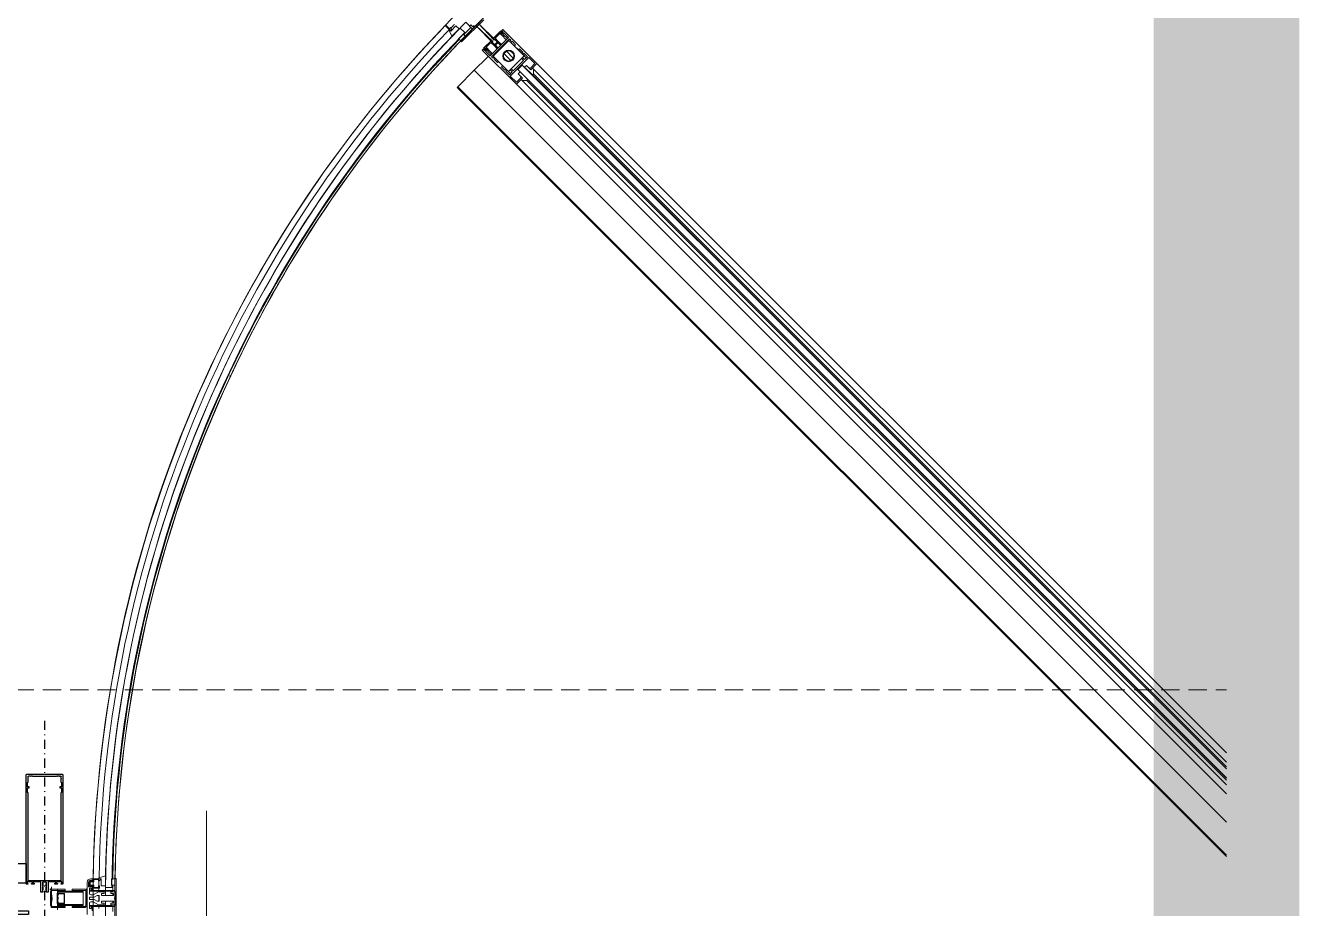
# Model space of a CAD drawing. Header units: millimetres. Extents: x 4459 to 18299, y -2909 to 3305.
# Drawn here: x 12115.1 to 12290.3, y 2401.2 to 2522.6 of the extents above; entities that cross this region are included whole.
import ezdxf
from ezdxf.xclip import XClip

# ---------------------------------------------------------------- set-up
doc = ezdxf.new("R2010")
doc.units = ezdxf.units.MM
doc.header["$LTSCALE"] = 5
doc.header["$XCLIPFRAME"] = 0
for name, pattern in [('141125_RT1$0$HIDDEN', [9.525, 6.35, -3.175]), ('141125_RT1$0$xref_4_vitrin_kaplama$0$xref_4_vitrin_kaplama$0$$0$$0$xref_cephe_blok_d_plaza$0$DASHDOT', [254, 127, -63.5, 0, -63.5]), ('141125_RT1$0$xref_4_vitrin_kaplama$0$xref_4_vitrin_kaplama$0$$0$$0$xref_cephe_blok_d_plaza$0$DASHDOT2', [0.5, 0.25, -0.125, 0, -0.125]), ('HIDDENX2', [0.75, 0.5, -0.25])]:
    doc.linetypes.add(name, pattern=pattern)
for name, color, linetype, lineweight in [('141125_RT1$0$LP-AREA_POLYLINE', 7, 'Continuous', 5), ('141125_RT1$0$LP-LINE_1', 41, 'Continuous', 15), ('141125_RT1$0$xref_4_vitrin_kaplama$0$LP-WINDOW', 6, 'Continuous', 0), ('141125_RT1$0$xref_4_vitrin_kaplama$0$xref_4_vitrin_kaplama$0$$0$$0$xref_cephe_blok_d_plaza$0$2DCAM', 253, 'Continuous', 0), ('2DGORUNUS3', 41, 'Continuous', 0)]:
    doc.layers.add(name, color=color, linetype=linetype, lineweight=lineweight)
for name, color, linetype in [('141125_RT1$0$xref_4_vitrin_kaplama$0$2DKONST2', 253, 'Continuous'), ('141125_RT1$0$xref_4_vitrin_kaplama$0$xref_4_vitrin_kaplama$0$$0$$0$xref_cephe_blok_d_plaza$0$2DAKS-20', 253, '141125_RT1$0$xref_4_vitrin_kaplama$0$xref_4_vitrin_kaplama$0$$0$$0$xref_cephe_blok_d_plaza$0$DASHDOT'), ('141125_RT1$0$xref_4_vitrin_kaplama$0$xref_4_vitrin_kaplama$0$2DKONST2', 253, 'Continuous'), ('LP-UNIT_LINE', 170, 'Continuous')]:
    doc.layers.add(name, color=color, linetype=linetype)

# ---------------------------------------------------------------- blocks, each defined once
blk = doc.blocks.new('141125_RT1$0$doner kapı')
at = {"layer": '141125_RT1$0$xref_4_vitrin_kaplama$0$LP-WINDOW'}
for p, q in [((1443349.2, 221145.6), (1443356.3, 221138.5)), ((1443355.2, 221141), (1443350.6, 221145.6)), ((1443364, 221144.9), (1443357, 221137.8)), ((1443368.3, 221140.6), (1443364, 221144.9)), ((1443371.8, 221122.9), (1443402.2, 221153.3)), ((1443399.5, 221153.2), (1443372.7, 221126.3)), ((1443382.5, 221144.9), (1443377.6, 221149.8)), ((1443382.9, 221144.6), (1443382.5, 221144.9)), ((1443384.6, 221146.3), (1443382.8, 221144.5)), ((1443387.2, 221143.6), (1443384.6, 221146.3)), ((1443386.8, 221140.5), (1443399.5, 221153.2)), ((1443389, 221145.5), (1443387.2, 221143.6)), ((1443394.8, 221148.7), (1443391.3, 221145.2)), ((1443391.3, 221145.2), (1443414.6, 221123.3)), ((1443416.7, 221125.4), (1443394.8, 221148.7)), ((1443398.2, 221145.1), (1443415.6, 221127.8)), ((1443354.9, 221139.9), (1443354.1, 221139.2)), ((1443354.1, 221139.2), (1443358.4, 221130.7)), ((1443357, 221137.8), (1443354.9, 221139.9)), ((1443356.6, 221142.4), (1443355.2, 221141)), ((1443356.3, 221138.5), (1443357.7, 221139.9)), ((1443357.7, 221141.3), (1443356.6, 221142.4)), ((1443357, 221140.6), (1443357.7, 221141.3)), ((1443357.7, 221139.9), (1443357, 221140.6)), ((1443358.4, 221130.7), (1443368.3, 221140.6)), ((1443373.9, 221133.5), (1443367.6, 221127.2)), ((1443367.6, 221127.2), (1443371.1, 221123.6)), ((1443376.1, 221135.6), (1443369.9, 221141.7)), ((1443371.1, 221123.6), (1443377.5, 221130)), ((1443377.5, 221130), (1443373.9, 221133.5)), ((1443382.8, 221144.5), (1443386.8, 221140.5)), ((1443412.2, 221124.5), (1443394.9, 221141.8)), ((1443436.5, 221128.9), (1443411.1, 221103.5)), ((1443412.8, 221102.4), (1443437.6, 221127.2)), ((1443425.7, 221138), (1443415.1, 221127.4)), ((1443415.1, 221127.4), (1443416.1, 221126.4)), ((1443416.1, 221126.4), (1443416.8, 221127.2)), ((1443416.8, 221127.2), (1443421.1, 221123)), ((1443417.9, 221128), (1443424.6, 221134.7)), ((1443422.3, 221123.5), (1443417.9, 221128)), ((1443427, 221131.9), (1443424.4, 221134.5)), ((1443424.6, 221134.7), (1443428.6, 221130.7)), ((1443425.4, 221135.5), (1443426.1, 221136.2)), ((1443426.9, 221133.9), (1443425.4, 221135.5)), ((1443427.9, 221135.4), (1443425.7, 221138)), ((1443425.7, 221138), (1443428.1, 221135.6)), ((1443426.1, 221136.2), (1443427.1, 221135.2)), ((1443429, 221136.5), (1443426.8, 221134.4)), ((1443426.8, 221134.4), (1443427.9, 221133.3)), ((1443426.9, 221133.9), (1443427.1, 221133.9)), ((1443428.4, 221139.9), (1443427, 221138.5)), ((1443427, 221138.5), (1443429, 221136.5)), ((1443427.5, 221133.9), (1443426.9, 221133.9)), ((1443427.6, 221131.7), (1443427, 221131.9)), ((1443427, 221131.9), (1443433.2, 221125.7)), ((1443427.1, 221135.2), (1443427.7, 221135.2)), ((1443427.1, 221135.2), (1443427.4, 221134.9)), ((1443427.1, 221133.9), (1443427.1, 221133.9)), ((1443427.7, 221133.7), (1443427.5, 221133.9)), ((1443427.7, 221135.2), (1443427.9, 221135.4)), ((1443428.4, 221133.7), (1443427.7, 221133.7)), ((1443427.9, 221133.3), (1443430, 221135.4)), ((1443475.4, 221092.9), (1443428.4, 221139.9)), ((1443429.2, 221131.1), (1443428.8, 221133.3)), ((1443428.9, 221132.9), (1443429.1, 221132.9)), ((1443429.4, 221132.7), (1443434.9, 221127.3)), ((1443430, 221135.4), (1443436.5, 221128.9)), ((1443437.6, 221127.2), (1443439.7, 221125.1)), ((1443372.5, 221126.5), (1443370.4, 221124.3)), ((1443370.4, 221124.3), (1443371.8, 221122.9)), ((1443372.7, 221126.3), (1443372.5, 221126.5)), ((1443401.5, 221113), (1443400.1, 221111.6)), ((1443400.1, 221111.6), (1443447.1, 221064.6)), ((1443403.5, 221111.1), (1443401.5, 221113)), ((1443412.7, 221124.9), (1443402.1, 221114.3)), ((1443402.1, 221114.3), (1443404.4, 221111.9)), ((1443405.6, 221113.2), (1443403.5, 221111.1)), ((1443403.8, 221113.9), (1443404.5, 221114.6)), ((1443404.7, 221113), (1443403.8, 221113.9)), ((1443404.4, 221111.9), (1443404.7, 221112.3)), ((1443404.5, 221114.6), (1443406.1, 221113.1)), ((1443404.6, 221110), (1443406.7, 221112.1)), ((1443411.1, 221103.5), (1443404.6, 221110)), ((1443404.7, 221112.3), (1443404.7, 221113)), ((1443404.7, 221113), (1443404.8, 221112.9)), ((1443404.8, 221112.9), (1443404.8, 221112.4)), ((1443404.8, 221112.9), (1443405.1, 221112.6)), ((1443405.5, 221115.6), (1443412, 221122.1)), ((1443408.1, 221113), (1443405.5, 221115.6)), ((1443406.7, 221112.1), (1443405.6, 221113.2)), ((1443406.1, 221113.1), (1443406.1, 221112.9)), ((1443406.1, 221112.9), (1443406.8, 221112.2)), ((1443406.1, 221112.7), (1443406.1, 221112.9)), ((1443406.3, 221111.7), (1443406.3, 221111.7)), ((1443406.5, 221111.3), (1443412.7, 221105.1)), ((1443407.1, 221111.1), (1443406.7, 221111.2)), ((1443406.8, 221112.2), (1443407.1, 221110.9)), ((1443408.6, 221111.3), (1443408.1, 221113)), ((1443408.3, 221112.5), (1443409.3, 221111.5)), ((1443408.9, 221110.8), (1443408.6, 221110.8)), ((1443409.3, 221111.5), (1443414.2, 221106.6)), ((1443412, 221122.1), (1443416.5, 221117.7)), ((1443413.6, 221124), (1443412.7, 221124.9)), ((1443412.8, 221123.2), (1443413.6, 221124)), ((1443417, 221118.9), (1443412.8, 221123.2)), ((1443413.6, 221124), (1443414.4, 221123.1)), ((1443414.6, 221123.3), (1443413.9, 221122.6)), ((1443413.9, 221122.6), (1443417.4, 221119)), ((1443415.2, 221103.3), (1443436.7, 221124.8)), ((1443416.1, 221126.4), (1443416.9, 221125.6)), ((1443420.9, 221113.3), (1443416.5, 221117.7)), ((1443417.4, 221126.1), (1443416.7, 221125.4)), ((1443421.1, 221123), (1443417, 221118.9)), ((1443421, 221122.6), (1443417.4, 221126.1)), ((1443417.4, 221119), (1443421, 221122.6)), ((1443417.9, 221117.7), (1443422.3, 221122.1)), ((1443418.1, 221117.9), (1443421.8, 221114.2)), ((1443418.4, 221118.1), (1443422, 221114.4)), ((1443421.9, 221121.7), (1443425.6, 221118)), ((1443422.1, 221121.9), (1443425.8, 221118.2)), ((1443422.3, 221123.5), (1443426.7, 221119.1)), ((1443433.7, 221109.9), (1443442.9, 221100.6)), ((1443457.9, 221103.6), (1443436.7, 221124.8)), ((1443439.7, 221125.1), (1443438.1, 221123.5)), ((1443438.1, 221123.5), (1443439.5, 221122)), ((1443439.5, 221122), (1443441.1, 221123.6)), ((1443444.1, 221117.5), (1443439.5, 221122)), ((1443441.1, 221123.6), (1443445.7, 221119)), ((1443445.7, 221119), (1443444.1, 221117.5)), ((1443444.1, 221117.5), (1443449.8, 221111.8)), ((1443449.8, 221111.8), (1443451.4, 221113.4)), ((1443454.4, 221107.2), (1443449.8, 221111.8)), ((1443451.4, 221113.4), (1443456, 221108.8)), ((1443406.6, 221101.1), (1443389.3, 221083.9)), ((1443406.6, 221101.1), (1443407.5, 221102)), ((1443408.6, 221103.1), (1443407.5, 221102)), ((1443415, 221100.3), (1443412.8, 221102.4)), ((1443416.5, 221101.9), (1443415, 221100.3)), ((1443415.2, 221103.3), (1443436.4, 221082.1)), ((1443416.4, 221098.9), (1443418, 221100.5)), ((1443421, 221094.3), (1443416.4, 221098.9)), ((1443418, 221100.5), (1443416.5, 221101.9)), ((1443422.6, 221095.9), (1443418, 221100.5)), ((1443422.6, 221095.9), (1443421, 221094.3)), ((1443428.2, 221090.2), (1443422.6, 221095.9)), ((1443430.1, 221106.3), (1443439.4, 221097.1)), ((1443438.6, 221075.9), (1443464.1, 221101.4)), ((1443440.1, 221085.8), (1443454.2, 221100)), ((1443457, 221097.1), (1443442.9, 221083)), ((1443455.6, 221101.4), (1443454.2, 221100)), ((1443454.2, 221100), (1443457, 221097.1)), ((1443456, 221108.8), (1443454.4, 221107.2)), ((1443454.4, 221107.2), (1443455.8, 221105.8)), ((1443455.6, 221101.4), (1443457.9, 221103.6)), ((1443458.4, 221098.5), (1443455.6, 221101.4)), ((1443455.8, 221105.8), (1443457.4, 221107.4)), ((1443460.7, 221100.8), (1443455.8, 221105.8)), ((1443457.4, 221107.4), (1443462.3, 221102.4)), ((1443460.7, 221100.8), (1443457.9, 221103.6)), ((1443462.3, 221102.4), (1443458.4, 221098.5)), ((1443464.1, 221101.4), (1443472.6, 221092.9)), ((1443472.6, 221092.9), (1443466.5, 221086.8)), ((1443466.9, 221084.4), (1443475.4, 221092.9)), ((1444584.2, 219984.1), (1443475.4, 221092.9)), ((1443366.5, 221061), (1443389.3, 221083.9)), ((1444521, 219952.1), (1443389.3, 221083.9)), ((1443426.6, 221088.6), (1443428.2, 221090.2)), ((1443431.2, 221084), (1443426.6, 221088.6)), ((1443432.8, 221085.6), (1443428.2, 221090.2)), ((1443432.8, 221085.6), (1443431.2, 221084)), ((1443432.6, 221082.6), (1443434.2, 221084.2)), ((1443437.6, 221077.7), (1443432.6, 221082.6)), ((1443434.2, 221084.2), (1443432.8, 221085.6)), ((1443439.2, 221079.3), (1443434.2, 221084.2)), ((1443436.4, 221082.1), (1443438.6, 221084.4)), ((1443436.4, 221082.1), (1443439.2, 221079.3)), ((1443441.5, 221081.6), (1443437.6, 221077.7)), ((1443440.1, 221085.8), (1443438.6, 221084.4)), ((1443438.6, 221084.4), (1443441.5, 221081.6)), ((1443447.1, 221067.4), (1443438.6, 221075.9)), ((1443442.9, 221083), (1443440.1, 221085.8)), ((1443455.2, 221091), (1443449, 221084.8)), ((1443449, 221084.8), (1444571.2, 219962.7)), ((1443452.1, 221081.6), (1443449.6, 221079.1)), ((1443449.6, 221079.1), (1443455.6, 221073.1)), ((1443462.7, 221071), (1443452.1, 221081.6)), ((1444577.4, 219968.8), (1443455.2, 221091)), ((1443460.9, 221090.4), (1443458.4, 221087.9)), ((1443458.4, 221087.9), (1443469.1, 221077.3)), ((1443466.9, 221084.4), (1443460.9, 221090.4)), ((1443466, 221087.3), (1443465.6, 221086.9)), ((1443465.6, 221086.9), (1443465.6, 221085.7)), ((1443465.6, 221085.7), (1443466.9, 221084.4)), ((1443466.5, 221086.8), (1443466, 221087.3)), ((1443469.1, 221086.5), (1443466.9, 221084.4)), ((1443470.5, 221085.1), (1443469.1, 221086.5)), ((1443469.1, 221077.3), (1443470.5, 221078.7)), ((1444568.6, 219977.8), (1443469.1, 221077.3)), ((1443470.5, 221078.7), (1443470.5, 221085.1)), ((1444576.4, 219979.2), (1443470.5, 221085.1)), ((1444570, 219979.2), (1443470.5, 221078.7)), ((1443366.2, 221060.7), (1443365.5, 221060)), ((1443365.5, 221060), (1443365.5, 221060)), ((1444497.2, 219928.3), (1443365.5, 221060)), ((1443366.2, 221060.7), (1443366.5, 221061)), ((1444498.2, 219929.3), (1443366.5, 221061)), ((1443453.2, 221073.5), (1443447.1, 221067.4)), ((1443447.1, 221064.6), (1443455.6, 221073.1)), ((1444555.9, 219955.9), (1443447.1, 221064.6)), ((1443453.1, 221074.4), (1443452.7, 221074)), ((1443452.7, 221074), (1443453.2, 221073.5)), ((1443454.3, 221074.4), (1443453.1, 221074.4)), ((1443455.6, 221073.1), (1443453.5, 221071)), ((1443453.5, 221071), (1443454.9, 221069.5)), ((1443455.6, 221073.1), (1443454.3, 221074.4)), ((1443454.9, 221069.5), (1443461.3, 221069.5)), ((1443454.9, 221069.5), (1444560.8, 219963.6)), ((1443461.3, 221069.5), (1443462.7, 221071)), ((1443461.3, 221069.5), (1444560.8, 219970)), ((1443462.7, 221071), (1444562.2, 219971.4)), ((1443054, 220662.4), (1443053.1, 220662.9)), ((1443053.5, 220663.8), (1443054.4, 220663.3)), ((1442865, 219971.9), (1442862.1, 219971.9)), ((1442865, 219969.9), (1442865, 219971.9)), ((1442875.1, 219971.9), (1442865.1, 219971.9)), ((1442865.1, 219971.9), (1442865.1, 219969.6)), ((1442882.1, 219975.9), (1442873.1, 219972.9)), ((1442873.1, 219972.9), (1442873.1, 219971.9)), ((1442873.1, 219971.9), (1442876.1, 219971.9)), ((1442875.1, 219969.9), (1442875.1, 219971.9)), ((1442876.1, 219971.9), (1442876.1, 219961.9)), ((1442882.1, 219961.9), (1442882.1, 219975.9)), ((1442890.3, 219971.9), (1442890.3, 219962.9)), ((1442895.3, 219971.9), (1442890.3, 219971.9)), ((1442896.1, 219971.9), (1442895.1, 219971.9)), ((1442895.1, 219971.9), (1442895.1, 219968.9)), ((1442895.3, 219962.9), (1442895.3, 219971.9)), ((1442806.6, 219954.9), (1442806.6, 219934.9)), ((1442808.1, 219934.9), (1442808.1, 219954.9)), ((1442826.6, 219957.4), (1442809.1, 219957.4)), ((1442809.1, 219955.9), (1442826.6, 219955.9)), ((1442816.1, 219952), (1442816.1, 219958)), ((1442816.6, 219954.9), (1442816.6, 219953.4)), ((1442851.6, 219954.9), (1442816.6, 219954.9)), ((1442826.6, 219955.9), (1442826.6, 219957.4)), ((1442854.1, 219957.4), (1442836.6, 219957.4)), ((1442836.6, 219957.4), (1442836.6, 219955.9)), ((1442836.6, 219955.9), (1442854.1, 219955.9)), ((1442851.6, 219953.4), (1442851.6, 219954.9)), ((1442855.1, 219954.9), (1442855.1, 219934.9)), ((1442856.6, 219934.9), (1442856.6, 219954.9)), ((1442857.1, 219966.9), (1442857.1, 219922.9)), ((1442859.1, 219960.9), (1442859.1, 219966.9)), ((1442862.6, 219960.9), (1442859.1, 219960.9)), ((1442860.1, 219951.6), (1442860.1, 219958.9)), ((1442860.1, 219958.9), (1442862.6, 219958.9)), ((1442860.2, 219967.5), (1442860.2, 219963.3)), ((1442862.4, 219956.6), (1442860.8, 219956)), ((1442861, 219954.8), (1442891.5, 219954.8)), ((1442862, 219969.1), (1442861.2, 219968.9)), ((1442861.2, 219963.1), (1442861.2, 219967.6)), ((1442861.2, 219967.6), (1442866.1, 219967.6)), ((1442866.1, 219963.1), (1442861.2, 219963.1)), ((1442861.2, 219961.9), (1442862, 219961.7)), ((1442862.1, 219969.9), (1442862.6, 219969.9)), ((1442862.2, 219968.6), (1442862.2, 219968.9)), ((1442864.2, 219968.6), (1442862.2, 219968.6)), ((1442862.2, 219961.8), (1442862.2, 219962.1)), ((1442862.2, 219962.1), (1442864.2, 219962.1)), ((1442862.8, 219955.9), (1442862.4, 219956.6)), ((1442862.6, 219969.9), (1442862.6, 219968.9)), ((1442862.6, 219968.9), (1442864.1, 219968.9)), ((1442864.1, 219961.9), (1442862.6, 219961.9)), ((1442862.6, 219961.9), (1442862.6, 219960.9)), ((1442862.6, 219958.9), (1442862.6, 219955.9)), ((1442862.6, 219955.9), (1442864.1, 219955.9)), ((1442895.3, 219955.9), (1442862.8, 219955.9)), ((1442864.1, 219968.9), (1442864.1, 219969.9)), ((1442864.1, 219969.9), (1442865, 219969.9)), ((1442864.1, 219955.9), (1442864.1, 219961.9)), ((1442865.1, 219969.6), (1442864.2, 219969.6)), ((1442864.2, 219969.6), (1442864.2, 219968.6)), ((1442864.2, 219962.1), (1442864.2, 219961.1)), ((1442864.2, 219961.1), (1442865.1, 219961.1)), ((1442865.1, 219961.1), (1442865.1, 219958.9)), ((1442865.1, 219958.9), (1442874.1, 219958.9)), ((1442872.8, 219953.9), (1442865.4, 219949.6)), ((1442866.1, 219967.6), (1442866.1, 219970.9)), ((1442866.1, 219970.9), (1442872.6, 219970.9)), ((1442866.1, 219959.9), (1442866.1, 219963.1)), ((1442872.6, 219959.9), (1442866.1, 219959.9)), ((1442872.6, 219970.9), (1442872.6, 219968.9)), ((1442872.6, 219968.9), (1442874.1, 219968.9)), ((1442874.1, 219961.9), (1442872.6, 219961.9)), ((1442872.6, 219961.9), (1442872.6, 219959.9)), ((1442880.6, 219953.9), (1442872.8, 219953.9)), ((1442874.1, 219969.9), (1442875.1, 219969.9)), ((1442874.1, 219968.9), (1442874.1, 219969.9)), ((1442874.1, 219958.9), (1442874.1, 219961.9)), ((1442876.1, 219961.9), (1442882.1, 219961.9)), ((1442880.6, 219951.4), (1442880.6, 219953.9)), ((1442882.4, 219960), (1442891.2, 219959.9)), ((1442895.3, 219953.9), (1442889.6, 219953.9)), ((1442889.6, 219953.9), (1442889.6, 219951.4)), ((1442890.3, 219962.9), (1442895.3, 219962.9)), ((1442891.5, 219954.8), (1442892.3, 219954)), ((1442892.3, 219954), (1442895.8, 219954)), ((1442895.1, 219968.9), (1442895.3, 219968.9)), ((1442895.3, 219968.9), (1442895.3, 219955.9)), ((1442895.3, 219935.9), (1442895.3, 219953.9)), ((1442895.8, 219954), (1442895.8, 219935.7)), ((1442897.1, 219918.9), (1442897.1, 219970.9)), ((1442816.1, 219938), (1442816.1, 219929.2)), ((1442816.6, 219953.4), (1442851.6, 219953.4)), ((1442816.6, 219953.4), (1442816.6, 219936.4)), ((1442851.6, 219953.4), (1442816.6, 219953.4)), ((1442816.6, 219936.4), (1442816.6, 219934.9)), ((1442851.6, 219936.4), (1442816.6, 219936.4)), ((1442816.6, 219936.4), (1442851.6, 219936.4)), ((1442851.6, 219936.4), (1442851.6, 219953.4)), ((1442851.6, 219934.9), (1442851.6, 219936.4)), ((1442860.1, 219943.4), (1442860.1, 219946.4)), ((1442860.1, 219946.4), (1442866.6, 219946.4)), ((1442866.6, 219943.4), (1442860.1, 219943.4)), ((1442860.1, 219930.9), (1442860.1, 219938.1)), ((1442865.4, 219949.6), (1442862.1, 219949.6)), ((1442862.1, 219940.1), (1442865.4, 219940.1)), ((1442865.4, 219940.1), (1442872.8, 219935.9)), ((1442866.6, 219946.4), (1442870.9, 219948.9)), ((1442870.9, 219940.9), (1442866.6, 219943.4)), ((1442870.9, 219948.9), (1442873.6, 219948.9)), ((1442873.6, 219940.9), (1442870.9, 219940.9)), ((1442873.6, 219948.9), (1442873.6, 219940.9)), ((1442876.9, 219948.8), (1442876.9, 219951.4)), ((1442876.9, 219951.4), (1442880.6, 219951.4)), ((1442893.4, 219948.8), (1442876.9, 219948.8)), ((1442876.9, 219938.4), (1442876.9, 219941)), ((1442876.9, 219941), (1442893.4, 219941)), ((1442880.6, 219938.4), (1442876.9, 219938.4)), ((1442880.6, 219935.9), (1442880.6, 219938.4)), ((1442889.6, 219951.4), (1442893.4, 219951.4)), ((1442893.4, 219938.4), (1442889.6, 219938.4)), ((1442889.6, 219938.4), (1442889.6, 219935.9)), ((1442893.4, 219951.4), (1442893.4, 219948.8)), ((1442893.4, 219941), (1442893.4, 219938.4)), ((1442826.6, 219933.9), (1442809.1, 219933.9)), ((1442809.1, 219932.4), (1442826.6, 219932.4)), ((1442816.6, 219934.9), (1442851.6, 219934.9)), ((1442826.6, 219932.4), (1442826.6, 219933.9)), ((1442854.1, 219933.9), (1442836.6, 219933.9)), ((1442836.6, 219933.9), (1442836.6, 219932.4)), ((1442836.6, 219932.4), (1442854.1, 219932.4)), ((1442862.6, 219930.9), (1442860.1, 219930.9)), ((1442860.8, 219933.8), (1442862.4, 219933.2)), ((1442891.5, 219935), (1442861, 219935)), ((1442862.4, 219933.2), (1442862.8, 219933.9)), ((1442864.1, 219933.9), (1442862.6, 219933.9)), ((1442862.6, 219933.9), (1442862.6, 219930.9)), ((1442862.8, 219933.9), (1442895.3, 219933.9)), ((1442864.1, 219927.9), (1442864.1, 219933.9)), ((1442872.8, 219935.9), (1442880.6, 219935.9)), ((1442889.6, 219935.9), (1442895.3, 219935.9)), ((1442892.3, 219935.7), (1442891.5, 219935)), ((1442895.8, 219935.7), (1442892.3, 219935.7)), ((1442895.3, 219933.9), (1442895.3, 219920.9))]:
    blk.add_line(p, q, dxfattribs=at)
for centre, radius in [((1444595.1, 219944.9), 1730), ((1444595.1, 219944.9), 1700), ((1443436.5, 221103.5), 8), ((1443436.5, 221103.5), 7), ((1443096.9, 220809.9), 0.5), ((1443096.9, 220809.9), 0.25), ((1442806.6, 219957.4), 0.5), ((1442856.6, 219957.4), 0.5), ((1442895.1, 219944.9), 0.5)]:
    blk.add_circle(centre, radius, dxfattribs=at)
for centre, radius, start, end in [((1444595.1, 219944.9), 1713, 135.2981, 179.6321), ((1444595.1, 219944.9), 1730, 136.0599, 149.9834), ((1444595.1, 219944.9), 1722, 135.732, 135.965), ((1444595.1, 219944.9), 1722, 136.1016, 179.0658), ((1444595.1, 219944.9), 1712.8, 135.6725, 179.4956), ((1444595.1, 219944.9), 1704, 135.6725, 179.4956), ((1444595.1, 219944.9), 1703, 135.3028, 135.7738), ((1444595.1, 219944.9), 1700, 135.3033, 135.7752), ((1443428.4, 221133.2), 0.5, 10, 90), ((1443428.8, 221131), 0.4, 225, 10), ((1443428.9, 221132.2), 0.75, 289.7231, 75), ((1444595.1, 219944.9), 1703, 136.0767, 179.0916), ((1444595.1, 219944.9), 1700, 136.0786, 155), ((1443406.8, 221111.7), 0.5, 180, 260), ((1443407.9, 221111.1), 0.75, 195, 15), ((1443409, 221111.2), 0.4, 260, 45), ((1443417.2, 221118.4), 1, 225, 315), ((1443421.6, 221122.8), 1, 315, 45), ((1443468.7, 221071.3), 4.5, 31.7385, 58.2615), ((1443468.7, 221071.3), 4.5, 211.7385, 238.2615), ((1443497, 221043), 4.5, 211.7385, 238.2615), ((1443497, 221043), 4.5, 31.7385, 58.2615), ((1444595.1, 219944.9), 1730, 150.0166, 179.1058), ((1444595.1, 219944.9), 1730, 149.9917, 150.0083), ((1444595.1, 219944.9), 1700, 155.0337, 179.09), ((1444595.1, 219944.9), 1701, 155, 155.0337), ((1444595.1, 219944.9), 1700, 155, 155.0337), ((1442862.1, 219966.9), 5, 90, 180), ((1442896.6, 219971.9), 0.5, 306.8699, 180), ((1442896.1, 219970.9), 1, 0, 90), ((1442809.1, 219954.9), 2.5, 90, 180), ((1442809.1, 219954.9), 1, 90, 180), ((1442854.1, 219954.9), 2.5, 0, 90), ((1442854.1, 219954.9), 1, 0, 90), ((1442862.1, 219966.9), 3, 90, 180), ((1442861.7, 219967.5), 1.5, 110, 180), ((1442861.7, 219963.3), 1.5, 180, 250), ((1442861, 219955.4), 0.6, 110, 270), ((1442862, 219968.9), 0.2, 0, 110), ((1442862, 219961.8), 0.2, 250, 0), ((1444595.1, 219944.9), 1730, 179.671, 179.8427), ((1444595.1, 219944.9), 1730, 179.2465, 179.3956), ((1444595.1, 219944.9), 1730, 179.5363, 179.6357), ((1444595.1, 219944.9), 1722, 179.6695, 179.7005), ((1444595.1, 219944.9), 1722, 179.2014, 179.4344), ((1444595.1, 219944.9), 1722, 179.5342, 179.634), ((1444595.1, 219944.9), 1713, 179.6677, 179.8696), ((1444595.1, 219944.9), 1703, 179.6863, 179.6972), ((1444595.1, 219944.9), 1703, 179.3944, 179.6299), ((1444595.1, 219944.9), 1700, 179.6916, 179.6967), ((1444595.1, 219944.9), 1700, 179.3933, 179.6293), ((1442789.6, 219945), 27.4, 345.1981, 14.7993), ((1442862.1, 219951.6), 2, 180, 270), ((1442862.1, 219938.1), 2, 90, 180), ((1444595.1, 219944.9), 1730, 179.9503, 180.0497), ((1444595.1, 219944.9), 1730, 180.1573, 180.329), ((1444595.1, 219944.9), 1722, 179.8669, 180.1331), ((1444595.1, 219944.9), 1713, 180.1304, 180.3323), ((1444595.1, 219944.9), 1703, 179.7813, 179.8688), ((1444595.1, 219944.9), 1703, 180.1312, 180.2187), ((1442809.1, 219934.9), 2.5, 180, 270), ((1442809.1, 219934.9), 1, 180, 270), ((1442854.1, 219934.9), 2.5, 270, 0), ((1442854.1, 219934.9), 1, 270, 0), ((1442861, 219934.4), 0.6, 90, 250), ((1444595.1, 219944.9), 1730, 180.3643, 180.4637), ((1444595.1, 219944.9), 1722, 180.2995, 180.3305), ((1444595.1, 219944.9), 1722, 180.366, 180.4658), ((1444595.1, 219944.9), 1713, 180.3679, 224.7019), ((1444595.1, 219944.9), 1703, 180.3028, 180.3137), ((1444595.1, 219944.9), 1703, 180.3701, 180.6056), ((1444595.1, 219944.9), 1700, 180.3033, 180.3084), ((1444595.1, 219944.9), 1700, 180.3707, 180.6067)]:
    blk.add_arc(centre, radius, start, end, dxfattribs=at)
at = {"layer": '141125_RT1$0$xref_4_vitrin_kaplama$0$xref_4_vitrin_kaplama$0$$0$$0$xref_cephe_blok_d_plaza$0$2DCAM'}
for p, q in [((1442816.1, 219952), (1442816.1, 219958)), ((1442816.1, 219938), (1442816.1, 219929.2))]:
    blk.add_line(p, q, dxfattribs=at)
at = {"layer": '141125_RT1$0$xref_4_vitrin_kaplama$0$xref_4_vitrin_kaplama$0$2DKONST2', "linetype": 'Continuous', "ltscale": 10}
blk.add_arc((1442789.6, 219945), 27.4, 345.1981, 14.7993, dxfattribs=at)
blk = doc.blocks.new('141125_RT1$0$1b')
at = {"layer": '141125_RT1$0$xref_4_vitrin_kaplama$0$2DKONST2', "elevation": 0}
for points in [[(9262.9, -35480), (9262.9, -35493.7, -0.414214), (9262.4, -35494.2), (9260.7, -35494.2), (9260.7, -35493.6), (9260.3, -35493.4, -0.578039), (9260.3, -35493), (9260.6, -35492.9, 0.579014), (9260.6, -35492.5), (9260.3, -35492.4, -0.578039), (9260.3, -35492), (9260.6, -35491.9, 0.579014), (9260.6, -35491.5), (9260.3, -35491.4, -0.578039), (9260.3, -35491), (9260.6, -35490.9, 0.579014), (9260.6, -35490.5), (9260.3, -35490.4, -0.578039), (9260.3, -35490), (9260.6, -35489.9, 0.579014), (9260.6, -35489.5), (9260.3, -35489.4, -0.578039), (9260.3, -35489), (9260.6, -35488.9, 0.579014), (9260.6, -35488.5), (9260.3, -35488.4, -0.578039), (9260.3, -35488), (9260.6, -35487.9, 0.579014), (9260.6, -35487.5), (9260.3, -35487.4, -0.578039), (9260.3, -35487), (9260.6, -35486.9, 0.579014), (9260.6, -35486.5), (9260.3, -35486.4, -0.578039), (9260.3, -35486), (9260.6, -35485.9, 0.579014), (9260.6, -35485.5), (9260.3, -35485.4, -0.578039), (9260.3, -35485), (9260.6, -35484.9, 0.579014), (9260.6, -35484.5), (9260.3, -35484.4, -0.578039), (9260.3, -35484), (9260.6, -35483.9, 0.579014), (9260.6, -35483.5), (9260.3, -35483.4, -0.578039), (9260.3, -35483), (9260.6, -35482.9, 0.579014), (9260.6, -35482.5), (9260.3, -35482.4, -0.578039), (9260.3, -35482), (9260.6, -35481.9, 0.267843), (9260.7, -35481.7), (9260.7, -35481.2, 0.414214), (9259.7, -35480.2), (9255.9, -35480.2, 0.414214), (9254.9, -35481.2), (9254.9, -35481.3), (9255.3, -35481.5, -0.576369), (9255.3, -35481.9), (9255, -35482, 0.576369), (9255, -35482.4), (9255.3, -35482.5, -0.576369), (9255.3, -35482.9), (9255, -35483, 0.576369), (9255, -35483.4), (9255.3, -35483.5, -0.576369), (9255.3, -35483.9), (9255, -35484, 0.576369), (9255, -35484.4), (9255.3, -35484.5, -0.576369), (9255.3, -35484.9), (9255, -35485, 0.576369), (9255, -35485.4), (9255.3, -35485.5, -0.576369), (9255.3, -35485.9), (9255, -35486, 0.576369), (9255, -35486.4), (9255.3, -35486.5, -0.576369), (9255.3, -35486.9), (9255, -35487, 0.576369), (9255, -35487.4), (9255.3, -35487.5, -0.576369), (9255.3, -35487.9), (9255, -35488, 0.576369), (9255, -35488.4), (9255.3, -35488.5, -0.576369), (9255.3, -35488.9), (9255, -35489, 0.576369), (9255, -35489.4), (9255.3, -35489.5, -0.576369), (9255.3, -35489.9), (9255, -35490, 0.576369), (9255, -35490.4), (9255.3, -35490.5, -0.576369), (9255.3, -35490.9), (9255, -35491, 0.576369), (9255, -35491.4), (9255.3, -35491.5, -0.576369), (9255.3, -35491.9), (9255, -35492, 0.576369), (9255, -35492.4), (9255.3, -35492.5, -0.576369), (9255.3, -35492.9), (9255, -35493, 0.576369), (9255, -35493.4), (9255.3, -35493.5, -0.576369), (9255.3, -35493.9), (9254.9, -35494.1), (9254.9, -35494.2), (9253.2, -35494.2, -0.414214), (9252.7, -35493.7), (9252.7, -35480), (9242.3, -35480), (9242.3, -35481.5), (9243.8, -35481.5), (9243.8, -35482.5, -0.414214), (9243.3, -35483), (9240.5, -35483), (9240.1, -35482.3, -0.57752), (9240.3, -35482), (9241.1, -35482), (9241.1, -35480), (9234.1, -35480), (9234.1, -35482), (9234.9, -35482, -0.57752), (9235.1, -35482.3), (9234.7, -35483), (9233.3, -35483, -0.4142), (9232.8, -35482.5), (9232.8, -35332.3, -0.4142), (9233.3, -35331.8), (9282.3, -35331.8, -0.4142), (9282.8, -35332.3), (9282.8, -35482.5, -0.4142), (9282.3, -35483), (9280.9, -35483), (9280.5, -35482.3, -0.57752), (9280.7, -35482), (9281.5, -35482), (9281.5, -35480), (9274.5, -35480), (9274.5, -35482), (9275.3, -35482, -0.57752), (9275.5, -35482.3), (9275.1, -35483), (9272.3, -35483, -0.414214), (9271.8, -35482.5), (9271.8, -35481.5), (9273.3, -35481.5), (9273.3, -35480)], [(9262.9, -35480), (9262.9, -35493.7, -0.414214), (9262.4, -35494.2), (9260.7, -35494.2), (9260.7, -35493.6), (9260.3, -35493.4, -0.578039), (9260.3, -35493), (9260.6, -35492.9, 0.579014), (9260.6, -35492.5), (9260.3, -35492.4, -0.578039), (9260.3, -35492), (9260.6, -35491.9, 0.579014), (9260.6, -35491.5), (9260.3, -35491.4, -0.578039), (9260.3, -35491), (9260.6, -35490.9, 0.579014), (9260.6, -35490.5), (9260.3, -35490.4, -0.578039), (9260.3, -35490), (9260.6, -35489.9, 0.579014), (9260.6, -35489.5), (9260.3, -35489.4, -0.578039), (9260.3, -35489), (9260.6, -35488.9, 0.579014), (9260.6, -35488.5), (9260.3, -35488.4, -0.578039), (9260.3, -35488), (9260.6, -35487.9, 0.579014), (9260.6, -35487.5), (9260.3, -35487.4, -0.578039), (9260.3, -35487), (9260.6, -35486.9, 0.579014), (9260.6, -35486.5), (9260.3, -35486.4, -0.578039), (9260.3, -35486), (9260.6, -35485.9, 0.579014), (9260.6, -35485.5), (9260.3, -35485.4, -0.578039), (9260.3, -35485), (9260.6, -35484.9, 0.579014), (9260.6, -35484.5), (9260.3, -35484.4, -0.578039), (9260.3, -35484), (9260.6, -35483.9, 0.579014), (9260.6, -35483.5), (9260.3, -35483.4, -0.578039), (9260.3, -35483), (9260.6, -35482.9, 0.579014), (9260.6, -35482.5), (9260.3, -35482.4, -0.578039), (9260.3, -35482), (9260.6, -35481.9, 0.267843), (9260.7, -35481.7), (9260.7, -35481.2, 0.414214), (9259.7, -35480.2), (9255.9, -35480.2, 0.414214), (9254.9, -35481.2), (9254.9, -35481.3), (9255.3, -35481.5, -0.576369), (9255.3, -35481.9), (9255, -35482, 0.576369), (9255, -35482.4), (9255.3, -35482.5, -0.576369), (9255.3, -35482.9), (9255, -35483, 0.576369), (9255, -35483.4), (9255.3, -35483.5, -0.576369), (9255.3, -35483.9), (9255, -35484, 0.576369), (9255, -35484.4), (9255.3, -35484.5, -0.576369), (9255.3, -35484.9), (9255, -35485, 0.576369), (9255, -35485.4), (9255.3, -35485.5, -0.576369), (9255.3, -35485.9), (9255, -35486, 0.576369), (9255, -35486.4), (9255.3, -35486.5, -0.576369), (9255.3, -35486.9), (9255, -35487, 0.576369), (9255, -35487.4), (9255.3, -35487.5, -0.576369), (9255.3, -35487.9), (9255, -35488, 0.576369), (9255, -35488.4), (9255.3, -35488.5, -0.576369), (9255.3, -35488.9), (9255, -35489, 0.576369), (9255, -35489.4), (9255.3, -35489.5, -0.576369), (9255.3, -35489.9), (9255, -35490, 0.576369), (9255, -35490.4), (9255.3, -35490.5, -0.576369), (9255.3, -35490.9), (9255, -35491, 0.576369), (9255, -35491.4), (9255.3, -35491.5, -0.576369), (9255.3, -35491.9), (9255, -35492, 0.576369), (9255, -35492.4), (9255.3, -35492.5, -0.576369), (9255.3, -35492.9), (9255, -35493, 0.576369), (9255, -35493.4), (9255.3, -35493.5, -0.576369), (9255.3, -35493.9), (9254.9, -35494.1), (9254.9, -35494.2), (9253.2, -35494.2, -0.414214), (9252.7, -35493.7), (9252.7, -35480), (9242.3, -35480), (9242.3, -35481.5), (9243.8, -35481.5), (9243.8, -35482.5, -0.414214), (9243.3, -35483), (9240.5, -35483), (9240.1, -35482.3, -0.57752), (9240.3, -35482), (9241.1, -35482), (9241.1, -35480), (9234.1, -35480), (9234.1, -35482), (9234.9, -35482, -0.57752), (9235.1, -35482.3), (9234.7, -35483), (9233.3, -35483, -0.4142), (9232.8, -35482.5), (9232.8, -35332.3, -0.4142), (9233.3, -35331.8), (9282.3, -35331.8, -0.4142), (9282.8, -35332.3), (9282.8, -35482.5, -0.4142), (9282.3, -35483), (9280.9, -35483), (9280.5, -35482.3, -0.57752), (9280.7, -35482), (9281.5, -35482), (9281.5, -35480), (9274.5, -35480), (9274.5, -35482), (9275.3, -35482, -0.57752), (9275.5, -35482.3), (9275.1, -35483), (9272.3, -35483, -0.414214), (9271.8, -35482.5), (9271.8, -35481.5), (9273.3, -35481.5), (9273.3, -35480)], [(9235.2, -35337.3), (9235.5, -35337, 0.414214), (9235.5, -35336.7), (9235.2, -35336.4, -0.414214), (9235.2, -35336.1), (9235.5, -35335.8, 0.414214), (9235.5, -35335.5), (9235.1, -35335.1), (9235.3, -35334.9), (9235.3, -35334.3), (9236, -35334.3), (9236.2, -35334.1), (9236.6, -35334.5, 0.414214), (9236.9, -35334.5), (9237.2, -35334.2, -0.414214), (9237.5, -35334.2), (9237.8, -35334.5, 0.414214), (9238.1, -35334.5), (9238.4, -35334.2, -0.414214), (9238.7, -35334.2), (9239, -35334.5, 0.414214), (9239.3, -35334.5), (9239.6, -35334.2, -0.414214), (9239.9, -35334.2), (9240.2, -35334.5, 0.414214), (9240.5, -35334.5), (9240.8, -35334.2, -0.414214), (9241.1, -35334.2), (9241.4, -35334.5, 0.414214), (9241.7, -35334.5), (9241.8, -35334.3), (9273.8, -35334.3), (9274, -35334.5, 0.414214), (9274.3, -35334.5), (9274.6, -35334.2, -0.414214), (9274.9, -35334.2), (9275.2, -35334.5, 0.414214), (9275.5, -35334.5), (9275.8, -35334.2, -0.414214), (9276.1, -35334.2), (9276.4, -35334.5, 0.414214), (9276.7, -35334.5), (9277, -35334.2, -0.414214), (9277.3, -35334.2), (9277.6, -35334.5, 0.414214), (9277.9, -35334.5), (9278.2, -35334.2, -0.414214), (9278.5, -35334.2), (9278.8, -35334.5, 0.414214), (9279.1, -35334.5), (9279.4, -35334.2, -0.414214), (9279.7, -35334.2), (9279.8, -35334.3), (9280.3, -35334.3), (9280.3, -35334.7), (9280.5, -35334.9, -0.414214), (9280.5, -35335.2), (9280.2, -35335.5, 0.414214), (9280.2, -35335.8), (9280.5, -35336.1, -0.414214), (9280.5, -35336.4), (9280.2, -35336.7, 0.414214), (9280.2, -35337), (9280.5, -35337.3, -0.414214), (9280.5, -35337.6), (9280.2, -35337.9, 0.414214), (9280.2, -35338.2), (9280.3, -35338.3), (9280.3, -35342.5), (9281.1, -35343.3), (9281.1, -35348.9), (9279.7, -35348.9, 0.999444), (9279.7, -35350.7), (9281.1, -35350.7), (9281.1, -35356.7), (9280.3, -35357.5), (9280.3, -35478.2), (9235.3, -35478.2), (9235.3, -35357.5), (9234.5, -35356.7), (9234.5, -35350.7), (9235.9, -35350.7, 0.999444), (9235.9, -35348.9), (9234.5, -35348.9), (9234.5, -35343.3), (9235.3, -35342.5), (9235.3, -35338.3), (9235.5, -35338.2, 0.414214), (9235.5, -35337.9), (9235.2, -35337.6, -0.414214)], [(9235.2, -35337.3), (9235.5, -35337, 0.414214), (9235.5, -35336.7), (9235.2, -35336.4, -0.414214), (9235.2, -35336.1), (9235.5, -35335.8, 0.414214), (9235.5, -35335.5), (9235.1, -35335.1), (9235.3, -35334.9), (9235.3, -35334.3), (9236, -35334.3), (9236.2, -35334.1), (9236.6, -35334.5, 0.414214), (9236.9, -35334.5), (9237.2, -35334.2, -0.414214), (9237.5, -35334.2), (9237.8, -35334.5, 0.414214), (9238.1, -35334.5), (9238.4, -35334.2, -0.414214), (9238.7, -35334.2), (9239, -35334.5, 0.414214), (9239.3, -35334.5), (9239.6, -35334.2, -0.414214), (9239.9, -35334.2), (9240.2, -35334.5, 0.414214), (9240.5, -35334.5), (9240.8, -35334.2, -0.414214), (9241.1, -35334.2), (9241.4, -35334.5, 0.414214), (9241.7, -35334.5), (9241.8, -35334.3), (9273.8, -35334.3), (9274, -35334.5, 0.414214), (9274.3, -35334.5), (9274.6, -35334.2, -0.414214), (9274.9, -35334.2), (9275.2, -35334.5, 0.414214), (9275.5, -35334.5), (9275.8, -35334.2, -0.414214), (9276.1, -35334.2), (9276.4, -35334.5, 0.414214), (9276.7, -35334.5), (9277, -35334.2, -0.414214), (9277.3, -35334.2), (9277.6, -35334.5, 0.414214), (9277.9, -35334.5), (9278.2, -35334.2, -0.414214), (9278.5, -35334.2), (9278.8, -35334.5, 0.414214), (9279.1, -35334.5), (9279.4, -35334.2, -0.414214), (9279.7, -35334.2), (9279.8, -35334.3), (9280.3, -35334.3), (9280.3, -35334.7), (9280.5, -35334.9, -0.414214), (9280.5, -35335.2), (9280.2, -35335.5, 0.414214), (9280.2, -35335.8), (9280.5, -35336.1, -0.414214), (9280.5, -35336.4), (9280.2, -35336.7, 0.414214), (9280.2, -35337), (9280.5, -35337.3, -0.414214), (9280.5, -35337.6), (9280.2, -35337.9, 0.414214), (9280.2, -35338.2), (9280.3, -35338.3), (9280.3, -35342.5), (9281.1, -35343.3), (9281.1, -35348.9), (9279.7, -35348.9, 0.999444), (9279.7, -35350.7), (9281.1, -35350.7), (9281.1, -35356.7), (9280.3, -35357.5), (9280.3, -35478.2), (9235.3, -35478.2), (9235.3, -35357.5), (9234.5, -35356.7), (9234.5, -35350.7), (9235.9, -35350.7, 0.999444), (9235.9, -35348.9), (9234.5, -35348.9), (9234.5, -35343.3), (9235.3, -35342.5), (9235.3, -35338.3), (9235.5, -35338.2, 0.414214), (9235.5, -35337.9), (9235.2, -35337.6, -0.414214)]]:
    blk.add_lwpolyline(points, format="xyb", close=True, dxfattribs=at)
blk.add_lwpolyline([(9137.8, -35519.7), (9152.8, -35519.7), (9152.8, -35463.2), (9162.8, -35463.2), (9162.8, -35454.7), (9232.8, -35454.7), (9232.8, -35481.7), (9218.8, -35481.7), (9218.8, -35519.7), (9235.8, -35519.7), (9235.8, -35524.7), (9137.8, -35524.7)], dxfattribs=at)
at = {"layer": '141125_RT1$0$xref_4_vitrin_kaplama$0$LP-WINDOW'}
for p, q in [((9267.3, -35495.6, 0), (9267.3, -35486.8, 0)), ((9267.3, -35509.6, 0), (9267.3, -35515.6, 0))]:
    blk.add_line(p, q, dxfattribs=at)
at = {"layer": '141125_RT1$0$xref_4_vitrin_kaplama$0$LP-WINDOW', "elevation": 0}
for points in [[(9285.3, -35495.6), (9285.3, -35509.6), (9277.3, -35509.6), (9275.3, -35507.6), (9275.3, -35497.6), (9277.3, -35495.6)], [(9284.6, -35496.3), (9277.5, -35496.3), (9276, -35497.9), (9276, -35507.3), (9277.5, -35508.9), (9284.6, -35508.9)]]:
    blk.add_lwpolyline(points, close=True, dxfattribs=at)
at = {"layer": '141125_RT1$0$xref_4_vitrin_kaplama$0$LP-WINDOW'}
blk.add_arc((9240.8, -35502.6, 0), 27.4, 345.2007, 14.8019, dxfattribs=at)
at = {"layer": '141125_RT1$0$xref_4_vitrin_kaplama$0$xref_4_vitrin_kaplama$0$$0$$0$xref_cephe_blok_d_plaza$0$2DAKS-20', "linetype": '141125_RT1$0$xref_4_vitrin_kaplama$0$xref_4_vitrin_kaplama$0$$0$$0$xref_cephe_blok_d_plaza$0$DASHDOT2', "ltscale": 10}
blk.add_line((9257.8, -35258.3, 0), (9257.8, -35651.9, 0), dxfattribs=at)
blk.add_line((9257.8, -35258.3, 0), (9257.8, -35651.9, 0), dxfattribs=at)
at = {"layer": '141125_RT1$0$xref_4_vitrin_kaplama$0$xref_4_vitrin_kaplama$0$$0$$0$xref_cephe_blok_d_plaza$0$2DCAM'}
for p, q in [((9267.3, -35495.6, 0), (9267.3, -35486.8, 0)), ((9267.3, -35495.6, 0), (9267.3, -35486.8, 0)), ((9267.3, -35509.6, 0), (9267.3, -35515.6, 0)), ((9267.3, -35509.6, 0), (9267.3, -35515.6, 0))]:
    blk.add_line(p, q, dxfattribs=at)
at = {"layer": '141125_RT1$0$xref_4_vitrin_kaplama$0$xref_4_vitrin_kaplama$0$2DKONST2', "linetype": 'Continuous', "ltscale": 10}
blk.add_arc((9240.8, -35502.6, 0), 27.4, 345.2007, 14.8019, dxfattribs=at)
blk.add_arc((9240.8, -35502.6, 0), 27.4, 345.2007, 14.8019, dxfattribs=at)
blk.add_blockref('141125_RT1$0$doner kapı', (-1433540.6, -255447.4, 0))
blk = doc.blocks.new('plan3')
at = {"layer": '141125_RT1$0$LP-LINE_1', "linetype": '141125_RT1$0$HIDDEN'}
blk.add_line((27462.97, -5996.97, 0), (27462.97, -7208.43, 0), dxfattribs=at)
at = {"layer": '2DGORUNUS3', "linetype": 'HIDDENX2'}
blk.add_lwpolyline([(25764.4, -7970.13), (25764.4, -7930.1, -0.153565), (27237.97, -7209.02), (27237.97, -5980.3), (27603.18, -5980.3)], format="xyb", dxfattribs=at)
at = {"layer": 'LP-UNIT_LINE', "color": 252, "lineweight": 100, "ltscale": 0.1, "const_width": 20, "elevation": 0}
blk.add_lwpolyline([(27603.18, -5413.89), (27603.18, -8043.77), (25002.79, -8043.77), (25002.79, -5413.89)], close=True, dxfattribs=at)
at = {"layer": '141125_RT1$0$LP-AREA_POLYLINE', "color": 1}
ref = blk.add_blockref('141125_RT1$0$1b', (26514.91, -2458.74, 0), dxfattribs=dict(at, xscale=0.1, yscale=0.1, zscale=0.1))
XClip(ref).set_block_clipping_path([(-15121.2760994773, -55113.8881636893), (10882.6560342088, -29551.521552127)])

msp = doc.modelspace()

# ---------------------------------------------------------------- block references
msp.add_blockref('plan3', (-15322.97, 8411.55))

doc.saveas('drawing.dxf')
